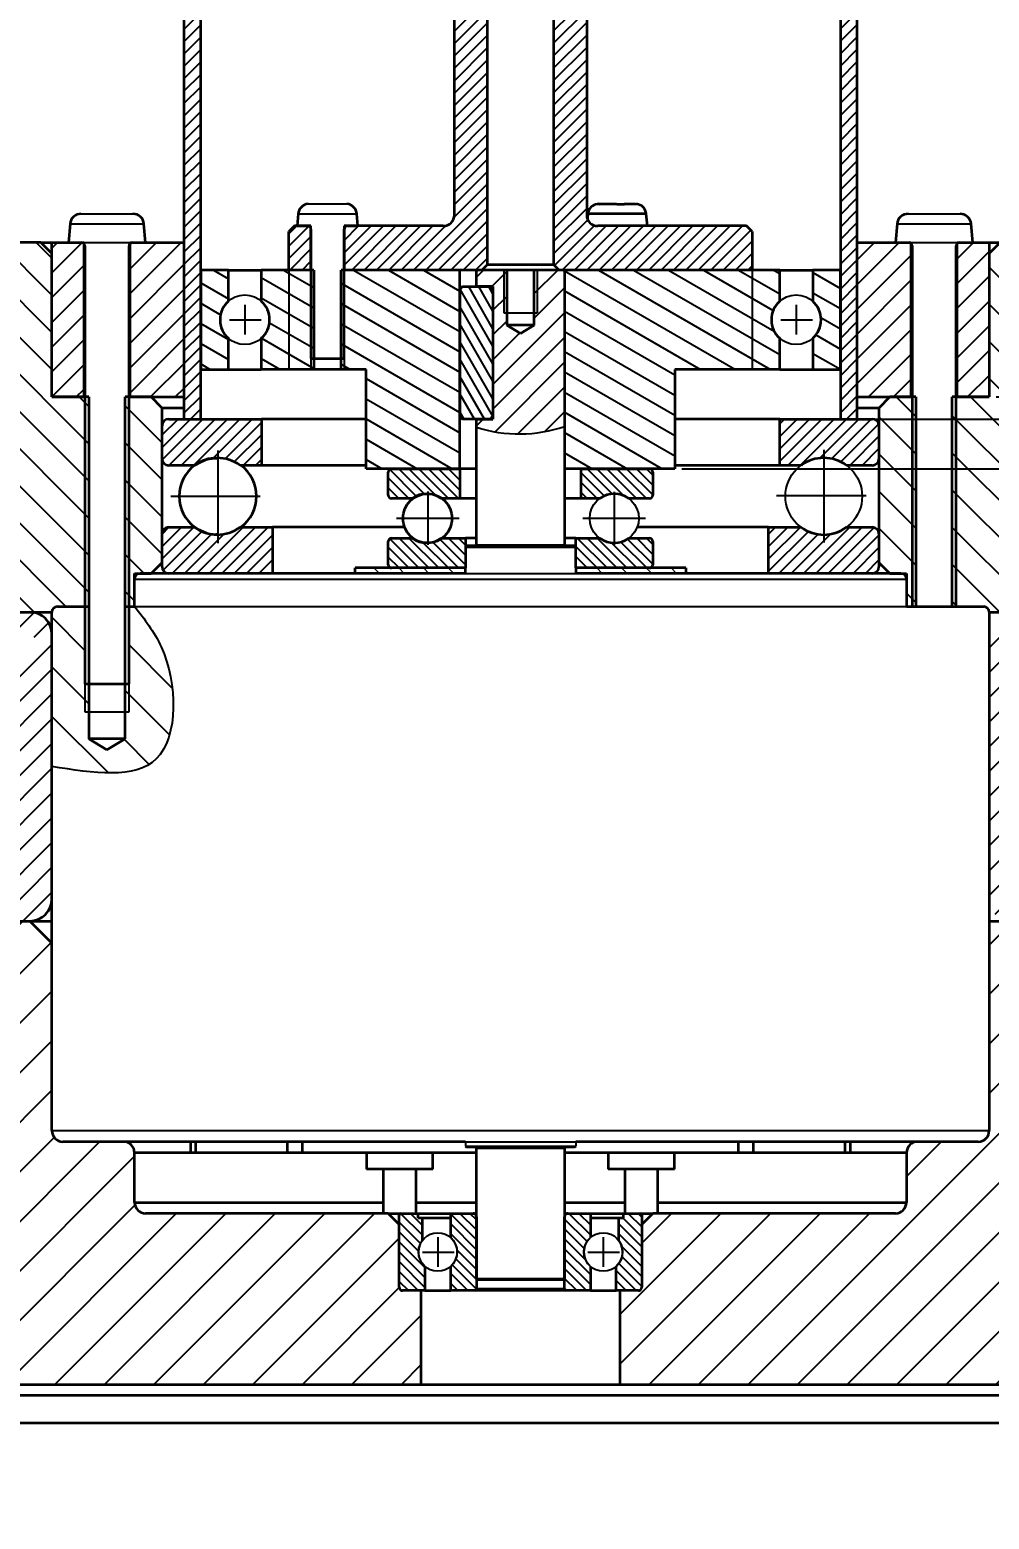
# Model space of a CAD drawing. Header units: millimetres. Extents: x 2848 to 3442, y 1297 to 1717.
# Drawn here: x 3082.6 to 3169.6, y 1441.8 to 1576.8 of the extents above; entities that cross this region are included whole.
import ezdxf

# ---------------------------------------------------------------- set-up
doc = ezdxf.new("R2010")
doc.units = ezdxf.units.MM
doc.styles.get("Standard").update_dxf_attribs({"font": 'arial.ttf'})
doc.dimstyles.new('ISO-25', dxfattribs={"dimtxt": 2.5, "dimasz": 2.5, "dimexe": 1.25, "dimexo": 0.625, "dimtad": 1, "dimtxsty": 'Standard', "dimcen": 2.5, "dimadec": 0, "dimazin": 0, "dimtfac": 1, "dimtmove": 0, "dimatfit": 3, "dimfxl": 1, "dimarcsym": 0})
doc.dimstyles.new('引线', dxfattribs={"dimtxt": 3.5, "dimasz": 3.5, "dimexe": 1.5, "dimexo": 0, "dimtad": 1, "dimtxsty": 'Standard', "dimcen": 2.5, "dimadec": 0, "dimazin": 0, "dimtfac": 1, "dimtmove": 0, "dimatfit": 3, "dimldrblk": 'DOTSMALL', "dimfxl": 1, "dimarcsym": 0})
pattern_1 = [(225, (2843.857, 1253.3804), (0.561266, -0.561266), [])]
pattern_2 = [(135, (2859.467, 1299.6973), (-2.80633, -2.80633), [])]
pattern_3 = [(45, (2843.857, 1253.3804), (-1.122532, 1.122532), [])]
pattern_4 = [(135, (2859.4669, 1299.6973), (-1.122532, -1.122532), [])]

# ---------------------------------------------------------------- blocks, each defined once
blk = doc.blocks.new('*D4')
at = {"color": 0, "lineweight": -2, "transparency": 16777216}
for p, q in [((3007.13, 1457.52), (3007.13, 1423.79)), ((3247.13, 1457.52), (3247.13, 1423.79)), ((3010.63, 1425.29), (3243.63, 1425.29))]:
    blk.add_line(p, q, dxfattribs=at)
at = {"color": 0, "transparency": 16777216}
for points in [[(3010.63, 1425.88), (3010.63, 1424.71), (3007.13, 1425.29)], [(3243.63, 1425.88), (3243.63, 1424.71), (3247.13, 1425.29)]]:
    blk.add_solid(points, dxfattribs=at)
at = {"layer": 'Defpoints', "color": 0, "transparency": 16777216}
for p in [(3007.13, 1457.52), (3247.13, 1457.52), (3247.13, 1425.29)]:
    blk.add_point(p, dxfattribs=at)
at = {"color": 0, "transparency": 16777216, "insert": (3127.13, 1427.8), "char_height": 3.5, "attachment_point": 5}
blk.add_mtext('%%c240', dxfattribs=at)
blk = doc.blocks.new('_DotSmall')
at = {"color": 0, "linetype": 'ByBlock', "const_width": 0.5}
blk.add_lwpolyline([(-0.0625, 0, 1), (0.0625, 0, 1)], format="xyb", close=True, dxfattribs=at)
blk = doc.blocks.new('*D6')
at = {"color": 0, "lineweight": -2, "transparency": 16777216}
for p, q in [((3170.25, 1543.52), (3241.63, 1543.52)), ((3240.38, 1539.52), (3240.38, 1541.02)), ((3141.75, 1537.02), (3241.63, 1537.02))]:
    blk.add_line(p, q, dxfattribs=at)
at = {"color": 0, "transparency": 16777216}
for points in [[(3239.96, 1541.02), (3240.79, 1541.02), (3240.38, 1543.52)], [(3239.96, 1539.52), (3240.79, 1539.52), (3240.38, 1537.02)]]:
    blk.add_solid(points, dxfattribs=at)
at = {"layer": 'Defpoints', "color": 0, "transparency": 16777216}
for p in [(3169.63, 1543.52), (3240.38, 1543.52), (3141.13, 1537.02)]:
    blk.add_point(p, dxfattribs=at)
at = {"color": 0, "transparency": 16777216, "insert": (3238.25, 1540.27), "char_height": 2.5, "attachment_point": 5, "rotation": 90}
blk.add_mtext('6,5', dxfattribs=at)
blk = doc.blocks.new('*D7')
at = {"color": 0, "lineweight": -2, "transparency": 16777216}
for p, q in [((3232.99, 1546.02), (3232.99, 1551.42)), ((3170.25, 1543.52), (3234.24, 1543.52)), ((3232.99, 1541.52), (3232.99, 1543.52)), ((3158.25, 1541.52), (3234.24, 1541.52)), ((3232.99, 1539.02), (3232.99, 1536.52))]:
    blk.add_line(p, q, dxfattribs=at)
at = {"color": 0, "transparency": 16777216}
for points in [[(3232.58, 1546.02), (3233.41, 1546.02), (3232.99, 1543.52)], [(3232.58, 1539.02), (3233.41, 1539.02), (3232.99, 1541.52)]]:
    blk.add_solid(points, dxfattribs=at)
at = {"layer": 'Defpoints', "color": 0, "transparency": 16777216}
for p in [(3169.63, 1543.52), (3232.99, 1543.52), (3157.63, 1541.52)]:
    blk.add_point(p, dxfattribs=at)
at = {"color": 0, "transparency": 16777216, "insert": (3231.11, 1549.97), "char_height": 2.5, "attachment_point": 5, "rotation": 90}
blk.add_mtext('2', dxfattribs=at)
blk = doc.blocks.new('*D13')
at = {"color": 0, "lineweight": -2, "transparency": 16777216}
for p, q in [((3027.13, 1446.83), (3027.13, 1433.98)), ((3227.13, 1446), (3227.13, 1433.98)), ((3030.63, 1435.48), (3223.63, 1435.48))]:
    blk.add_line(p, q, dxfattribs=at)
at = {"color": 0, "transparency": 16777216}
for points in [[(3030.63, 1436.06), (3030.63, 1434.89), (3027.13, 1435.48)], [(3223.63, 1436.06), (3223.63, 1434.89), (3227.13, 1435.48)]]:
    blk.add_solid(points, dxfattribs=at)
at = {"layer": 'Defpoints', "color": 0, "transparency": 16777216}
for p in [(3027.13, 1446.83), (3227.13, 1446), (3227.13, 1435.48)]:
    blk.add_point(p, dxfattribs=at)
at = {"color": 0, "transparency": 16777216, "insert": (3127.13, 1437.99), "char_height": 3.5, "attachment_point": 5}
blk.add_mtext('%%c200', dxfattribs=at)

msp = doc.modelspace()

# ---------------------------------------------------------------- hatches: boundary and pattern name
h = msp.add_hatch()
h.set_pattern_fill('ANSI31', color=256, scale=1.25, angle=90, style=2)
h.set_pattern_definition(pattern_2)
edge = h.paths.add_edge_path()
edge.add_line((3088.73, 1614.518), (3088.73, 1628.518))
edge.add_line((3088.73, 1628.518), (3058.38, 1628.518))
edge.add_line((3058.38, 1628.518), (3057.38, 1627.518))
edge.add_line((3057.38, 1627.518), (3057.38, 1624.018))
edge.add_arc((3055.38, 1624.018), 2, 270, 360, ccw=False)
edge.add_line((3055.38, 1622.018), (3045.13, 1622.018))
edge.add_arc((3045.13, 1617.018), 5, 90, 180)
edge.add_line((3040.13, 1617.018), (3040.13, 1475.518))
edge.add_arc((3042.13, 1475.518), 2, 180, 270)
edge.add_line((3042.13, 1473.518), (3050.13, 1473.518))
edge.add_line((3050.13, 1473.518), (3052.13, 1475.518))
edge.add_line((3052.13, 1475.518), (3052.13, 1524.018))
edge.add_arc((3054.63, 1524.018), 2.5, 90, 180, ccw=False)
edge.add_line((3054.63, 1526.518), (3061.13, 1526.518))
edge.add_line((3061.13, 1526.518), (3062.13, 1527.518))
edge.add_line((3062.13, 1527.518), (3062.13, 1533.518))
edge.add_line((3062.13, 1533.518), (3061.13, 1534.518))
edge.add_line((3061.13, 1534.518), (3052.13, 1534.518))
edge.add_line((3052.13, 1534.518), (3052.13, 1611.518))
edge.add_arc((3057.13, 1611.518), 5, 90, 180, ccw=False)
edge.add_line((3057.13, 1616.518), (3083.13, 1616.518))
edge.add_line((3083.13, 1616.518), (3083.13, 1614.518))
edge.add_line((3083.13, 1614.518), (3088.73, 1614.518))
h = msp.add_hatch()
h.set_pattern_fill('ANSI31', color=256, scale=1.25, angle=90, style=0)
h.set_pattern_definition(pattern_2)
h.paths.add_polyline_path([(3166.13, 1628.518), (3165.53, 1628.518), (3165.53, 1614.518), (3166.13, 1614.518)])
h.paths.add_polyline_path([(3196.88, 1627.518), (3195.88, 1628.518), (3166.13, 1628.518), (3166.13, 1614.518), (3171.13, 1614.518), (3171.13, 1616.518), (3197.13, 1616.518, -0.4142136), (3202.13, 1611.518), (3202.13, 1534.518), (3193.13, 1534.518), (3192.13, 1533.518), (3192.13, 1527.518), (3193.13, 1526.518), (3199.63, 1526.518, -0.4142136), (3202.13, 1524.018), (3202.13, 1505.018), (3202.13, 1475.518), (3204.13, 1473.518), (3212.13, 1473.518, 0.4142136), (3214.13, 1475.518), (3214.13, 1617.018, 0.4142136), (3209.13, 1622.018), (3198.88, 1622.018, -0.4142136), (3196.88, 1624.018)])
h = msp.add_hatch()
h.set_pattern_fill('ANSI31', color=256, scale=0.25, angle=180, style=0)
h.set_pattern_definition(pattern_1)
h.paths.add_polyline_path([(3100.13, 1590.018), (3107.13, 1590.018), (3107.13, 1588.518), (3108.13, 1588.518), (3108.13, 1596.518), (3107.13, 1596.518), (3107.13, 1593.518, -0.4142136), (3105.13, 1591.518), (3100.13, 1591.518, 0.4142136), (3096.63, 1588.018), (3096.63, 1541.518), (3098.13, 1541.518), (3098.13, 1588.018, -0.4142136)])
h.paths.add_polyline_path([(3114.63, 1596.218, 0.4142136), (3114.33, 1596.518), (3113.63, 1596.518), (3113.63, 1588.518), (3114.63, 1588.518)])
h.paths.add_polyline_path([(3140.63, 1596.518), (3139.93, 1596.518, 0.4142136), (3139.63, 1596.218), (3139.63, 1588.518), (3140.63, 1588.518)])
h.paths.add_polyline_path([(3154.13, 1591.518), (3149.13, 1591.518, -0.4142136), (3147.13, 1593.518), (3147.13, 1596.518), (3146.13, 1596.518), (3146.13, 1588.518), (3147.13, 1588.518), (3147.13, 1590.018), (3154.13, 1590.018, -0.4142136), (3156.13, 1588.018), (3156.13, 1541.518), (3157.63, 1541.518), (3157.63, 1588.018, 0.4142136)])
h = msp.add_hatch()
h.set_pattern_fill('ANSI31', color=256, scale=0.25, angle=180, style=0)
h.set_pattern_definition(pattern_1)
h.paths.add_polyline_path([(3108.13, 1558.718, 0.4095725), (3107.835, 1559.018, 0.0039679), (3107.83, 1559.018), (3106.63, 1559.018), (3106.13, 1558.518), (3106.13, 1555.018), (3108.13, 1555.018)])
h.paths.add_polyline_path([(3133.13, 1588.218, -0.4142136), (3133.43, 1588.518), (3134.13, 1588.518), (3134.13, 1591.518), (3133.43, 1591.518, -0.4142136), (3133.13, 1591.818), (3133.13, 1596.018), (3132.63, 1596.518), (3130.63, 1596.518), (3130.13, 1596.018), (3130.13, 1555.518), (3130.63, 1555.018), (3131.03, 1555.018), (3148.13, 1555.018), (3148.13, 1558.518), (3147.63, 1559.018), (3134.13, 1559.018, -0.4142136), (3133.13, 1560.018)])
h.paths.add_polyline_path([(3124.13, 1596.018), (3123.63, 1596.518), (3121.63, 1596.518), (3121.13, 1596.018), (3121.13, 1591.818, -0.4142136), (3120.83, 1591.518), (3120.13, 1591.518), (3120.13, 1588.518), (3120.83, 1588.518, -0.4142136), (3121.13, 1588.218), (3121.13, 1560.018, -0.4142136), (3120.13, 1559.018), (3111.43, 1559.018, 0.4142136), (3111.13, 1558.718), (3111.13, 1555.018), (3121.63, 1555.018), (3123.63, 1555.018), (3124.13, 1555.518)])
h = msp.add_hatch()
h.set_pattern_fill('ANSI31', color=256, scale=0.75, angle=270, style=0)
h.set_pattern_definition([(315, (2859.467, 1299.6973), (1.683798, 1.683798), [])])
h.paths.add_polyline_path([(3087.63, 1543.518), (3084.63, 1543.518), (3084.63, 1556.518), (3083.63, 1557.518), (3079.63, 1557.518, 0.4142136), (3078.63, 1556.518), (3078.63, 1525.018, 0.4142136), (3079.63, 1524.018), (3082.63, 1524.018), (3084.63, 1524.018), (3084.63, 1524.518), (3087.63, 1524.518)])
h.paths.add_polyline_path([(3087.98, 1543.518), (3087.63, 1543.518), (3087.63, 1524.518), (3087.98, 1524.518)])
h.paths.add_polyline_path([(3094.63, 1542.518), (3093.63, 1543.518), (3091.73, 1543.518), (3091.63, 1543.518), (3091.63, 1524.518), (3092.13, 1524.518), (3092.13, 1527.518), (3093.63, 1527.518), (3094.63, 1528.518), (3094.63, 1531.118)])
h.paths.add_polyline_path([(3091.63, 1543.518), (3091.28, 1543.518), (3091.28, 1524.518), (3091.63, 1524.518)])
h.paths.add_polyline_path([(3162.63, 1543.518), (3160.63, 1543.518), (3159.63, 1542.518), (3159.63, 1528.518), (3160.63, 1527.518), (3162.13, 1527.518), (3162.13, 1524.518), (3162.63, 1524.518)])
h.paths.add_polyline_path([(3162.98, 1543.518), (3162.63, 1543.518), (3162.63, 1524.518), (3162.98, 1524.518)])
h.paths.add_polyline_path([(3175.63, 1556.518, 0.4142136), (3174.63, 1557.518), (3170.63, 1557.518), (3169.63, 1556.518), (3169.63, 1543.518), (3166.73, 1543.518), (3166.63, 1543.518), (3166.63, 1524.518), (3169.63, 1524.518), (3169.63, 1524.018), (3174.63, 1524.018, 0.4142136), (3175.63, 1525.018)])
h.paths.add_polyline_path([(3166.63, 1543.518), (3166.28, 1543.518), (3166.28, 1524.518), (3166.63, 1524.518)])
h = msp.add_hatch()
h.set_pattern_fill('ANSI31', color=256, scale=0.5, style=0)
h.set_pattern_definition(pattern_3)
h.paths.add_polyline_path([(3096.63, 1557.518), (3091.93, 1557.518, 0.1844831), (3091.73, 1557.442), (3091.73, 1543.518), (3096.63, 1543.518)])
h.paths.add_polyline_path([(3091.93, 1557.518), (3091.73, 1557.518), (3091.73, 1557.442, -0.1844831)], flags=17)
h.paths.add_polyline_path([(3087.53, 1557.442, 0.1844831), (3087.33, 1557.518), (3084.63, 1557.518), (3084.63, 1543.518), (3087.53, 1543.518)])
h.paths.add_polyline_path([(3087.53, 1557.518), (3087.33, 1557.518, -0.1844831), (3087.53, 1557.442)], flags=17)
h.paths.add_polyline_path([(3162.53, 1557.442, 0.1844831), (3162.33, 1557.518), (3157.63, 1557.518), (3157.63, 1543.518), (3162.53, 1543.518)])
h.paths.add_polyline_path([(3162.53, 1557.518), (3162.33, 1557.518, -0.1844831), (3162.53, 1557.442)])
h.paths.add_polyline_path([(3166.93, 1557.518), (3166.73, 1557.518), (3166.73, 1557.442, -0.1844831)], flags=17)
h.paths.add_polyline_path([(3169.63, 1557.518), (3166.93, 1557.518, 0.1844831), (3166.73, 1557.442), (3166.73, 1543.518), (3169.63, 1543.518)])
h = msp.add_hatch()
h.set_pattern_fill('ANSI31', color=256, scale=0.5, angle=105, style=0)
h.set_pattern_definition([(150, (2843.857, 1253.3804), (-0.79375, -1.3748153), [])])
h.paths.add_polyline_path([(3100.635, 1555.018), (3098.13, 1555.018), (3098.13, 1546.018), (3100.635, 1546.018), (3100.635, 1548.836, -0.2142284), (3099.88, 1550.518, -0.2142284), (3100.635, 1552.2)])
h.paths.add_polyline_path([(3106.125, 1555.018), (3103.625, 1555.018), (3103.625, 1552.2, -0.4490661), (3103.625, 1548.836), (3103.625, 1546.018), (3106.125, 1546.018)])
h.paths.add_polyline_path([(3108.13, 1555.018), (3106.125, 1555.018), (3106.125, 1546.018), (3108.38, 1546.018), (3108.38, 1547.018), (3108.13, 1547.018)])
h.paths.add_polyline_path([(3108.38, 1555.018), (3108.13, 1555.018), (3108.13, 1547.018), (3108.38, 1547.018)])
h.paths.add_polyline_path([(3111.13, 1555.018), (3110.88, 1555.018), (3110.88, 1547.018), (3111.13, 1547.018)], flags=17)
h.paths.add_polyline_path([(3121.63, 1555.018), (3111.13, 1555.018), (3111.13, 1547.018), (3110.88, 1547.018), (3110.88, 1546.018), (3113.13, 1546.018), (3113.13, 1537.018), (3121.63, 1537.018)])
h.paths.add_polyline_path([(3148.135, 1555.018), (3131.13, 1555.018), (3131.13, 1537.018), (3141.13, 1537.018), (3141.13, 1546.018), (3148.135, 1546.018)])
h.paths.add_polyline_path([(3150.635, 1548.836, -0.4490661), (3150.635, 1552.2), (3150.635, 1555.018), (3148.135, 1555.018), (3148.135, 1546.018), (3150.635, 1546.018)])
h.paths.add_polyline_path([(3156.13, 1555.018), (3153.625, 1555.018), (3153.625, 1552.2, -0.4490661), (3153.625, 1548.836), (3153.625, 1546.018), (3156.13, 1546.018)])
h = msp.add_hatch()
h.set_pattern_fill('ANSI31', color=256, scale=0.5, style=0)
h.set_pattern_definition([(45, (2859.4669, 1299.6973), (-1.122532, 1.122532), [])])
h.paths.add_polyline_path([(3131.13, 1554.918), (3131.03, 1555.018), (3128.63, 1555.018), (3128.63, 1551.155), (3128.38, 1551.155), (3128.38, 1550.018), (3127.13, 1549.267), (3125.88, 1550.018), (3125.88, 1551.155), (3125.63, 1551.155), (3125.63, 1555.018), (3123.23, 1555.018), (3123.13, 1554.918), (3123.13, 1553.518), (3124.63, 1553.518), (3124.63, 1541.518), (3123.13, 1541.518), (3123.13, 1540.768, 0.1584586), (3131.13, 1540.845)])
h.paths.add_polyline_path([(3125.88, 1555.018), (3125.63, 1555.018), (3125.63, 1551.155), (3125.88, 1551.155)], flags=17)
h.paths.add_polyline_path([(3128.63, 1555.018), (3128.38, 1555.018), (3128.38, 1551.155), (3128.63, 1551.155)], flags=17)
h = msp.add_hatch()
h.set_pattern_fill('ANSI31', color=256, scale=0.25, angle=255, style=0)
h.set_pattern_definition([(300, (2843.857, 1253.3804), (0.6874077, 0.396875), [])])
h.paths.add_polyline_path([(3121.63, 1541.768), (3121.88, 1541.518), (3124.38, 1541.518), (3124.63, 1541.768), (3124.63, 1553.268), (3124.38, 1553.518), (3123.13, 1553.518), (3121.88, 1553.518), (3121.63, 1553.268)])
h = msp.add_hatch()
h.set_pattern_fill('ANSI31', color=256, scale=0.25, style=0)
h.set_pattern_definition([(45, (2843.857, 1253.3804), (-0.561266, 0.561266), [])])
h.paths.add_polyline_path([(3101.696, 1537.318), (3103.63, 1537.318), (3103.63, 1541.518), (3095.23, 1541.518, 0.4142136), (3094.63, 1540.918), (3094.63, 1537.918, 0.4142136), (3095.23, 1537.318), (3097.563, 1537.318, -0.3290597)])
edge = h.paths.add_edge_path()
edge.add_line((3104.63, 1527.518), (3104.63, 1531.718))
edge.add_line((3104.63, 1531.718), (3101.696, 1531.718))
edge.add_arc((3099.63, 1534.518), 3.48, 268.12316, 306.42858, ccw=False)
edge.add_spline(control_points=[(3099.516, 1531.04), (3099.2, 1531.016), (3098.877, 1531.086), (3098.574, 1531.202)], knot_values=[0.1051145, 0.1051145, 0.1051145, 0.1051145, 0.5202581, 0.5202581, 0.5202581, 0.5202581], degree=3, periodic=0)
edge.add_arc((3099.63, 1534.518), 3.48, 233.57142, 252.34315, ccw=False)
edge.add_line((3097.563, 1531.718), (3095.23, 1531.718))
edge.add_arc((3095.23, 1531.118), 0.6, 90, 180)
edge.add_line((3094.63, 1531.118), (3094.63, 1528.118))
edge.add_arc((3095.23, 1528.118), 0.6, 180, 270)
edge.add_line((3095.23, 1527.518), (3104.63, 1527.518))
h.paths.add_polyline_path([(3156.696, 1537.318), (3159.03, 1537.318, 0.4142136), (3159.63, 1537.918), (3159.63, 1540.918, 0.4142136), (3159.03, 1541.518), (3150.63, 1541.518), (3150.63, 1537.318), (3152.563, 1537.318, -0.3290597)])
h.paths.add_polyline_path([(3152.563, 1531.718), (3149.63, 1531.718), (3149.63, 1527.518), (3159.03, 1527.518, 0.4142136), (3159.63, 1528.118), (3159.63, 1531.118, 0.4142136), (3159.03, 1531.718), (3156.696, 1531.718, -0.3290597)])
h = msp.add_hatch()
h.set_pattern_fill('ANSI31', color=256, scale=0.2, angle=90, style=0)
h.set_pattern_definition([(135, (2843.857, 1253.3804), (-0.4490128, -0.4490128), [])])
h.paths.add_polyline_path([(3119.946, 1534.318), (3121.63, 1534.318), (3121.63, 1537.018), (3115.43, 1537.018, 0.4142136), (3115.13, 1536.718), (3115.13, 1534.618, 0.4142136), (3115.43, 1534.318), (3117.314, 1534.318, -0.3266493)])
h.paths.add_polyline_path([(3122.13, 1528.018), (3122.13, 1530.718), (3119.946, 1530.718, -0.3266493), (3117.314, 1530.718), (3115.43, 1530.718, 0.4142136), (3115.13, 1530.418), (3115.13, 1528.318, 0.4142136), (3115.43, 1528.018)])
h.paths.add_polyline_path([(3138.83, 1528.018, 0.4142136), (3139.13, 1528.318), (3139.13, 1530.418, 0.4142136), (3138.83, 1530.718), (3136.946, 1530.718, -0.3277313), (3134.314, 1530.718), (3132.13, 1530.718), (3132.13, 1528.018)])
h.paths.add_polyline_path([(3132.63, 1537.018), (3132.63, 1534.318), (3134.314, 1534.318, -0.3266493), (3136.946, 1534.318), (3138.83, 1534.318, 0.4142136), (3139.13, 1534.618), (3139.13, 1536.718, 0.4142136), (3138.83, 1537.018)])
at = {"linetype": 'Continuous', "lineweight": 13, "ltscale": 0.5}
h = msp.add_hatch(dxfattribs=at)
h.set_pattern_fill('ANSI31', color=256, scale=0.5, angle=90, style=0)
h.set_pattern_definition(pattern_4)
h.paths.add_polyline_path([(3112.13, 1528.018), (3112.13, 1527.518), (3122.13, 1527.518), (3122.13, 1528.018)], flags=0)
h = msp.add_hatch(dxfattribs=at)
h.set_pattern_fill('ANSI31', color=256, scale=0.5, angle=90, style=0)
h.set_pattern_definition(pattern_4)
h.paths.add_polyline_path([(3142.13, 1527.518), (3142.13, 1528.018), (3132.13, 1528.018), (3132.13, 1527.518)], flags=0)
h = msp.add_hatch()
h.set_pattern_fill('ANSI31', color=256, scale=0.5, style=0)
h.set_pattern_definition(pattern_3)
edge = h.paths.add_edge_path()
edge.add_arc((3054.63, 1524.018), 2.5, 90, 180)
edge.add_line((3052.13, 1524.018), (3052.13, 1505.018))
edge.add_arc((3054.63, 1505.018), 2.5, 180, 270)
edge.add_line((3054.63, 1502.518), (3057.068, 1502.518))
edge.add_line((3057.068, 1502.518), (3063.787, 1526.518))
edge.add_line((3063.787, 1526.518), (3054.63, 1526.518))
edge = h.paths.add_edge_path()
edge.add_line((3171.63, 1524.018), (3179.704, 1524.018))
edge.add_line((3179.704, 1524.018), (3179.704, 1520.275))
edge.add_line((3179.704, 1520.275), (3178.204, 1519.976))
edge.add_line((3178.204, 1519.976), (3179.682, 1505.018))
edge.add_line((3179.682, 1505.018), (3182.682, 1505.558))
edge.add_line((3182.682, 1505.558), (3182.682, 1496.018))
edge.add_line((3182.682, 1496.018), (3171.63, 1496.018))
edge.add_arc((3171.63, 1498.018), 2, 180, 270, ccw=False)
edge.add_line((3169.63, 1498.018), (3169.63, 1522.018))
edge.add_arc((3171.63, 1522.018), 2, 90, 180, ccw=False)
edge = h.paths.add_edge_path(flags=17)
edge.add_line((3190.472, 1526.518), (3197.192, 1502.518))
edge.add_line((3197.192, 1502.518), (3199.63, 1502.518))
edge.add_arc((3199.63, 1505.018), 2.5, 270, 360)
edge.add_line((3202.13, 1505.018), (3202.13, 1524.018))
edge.add_arc((3199.63, 1524.018), 2.5, 0, 90)
edge.add_line((3199.63, 1526.518), (3190.472, 1526.518))
edge = h.paths.add_edge_path(flags=16)
edge.add_arc((3199.63, 1505.018), 2.5, 270, 360)
edge.add_arc((3199.63, 1505.018), 2.5, 270, 360, ccw=False)
edge = h.paths.add_edge_path(flags=16)
edge.add_arc((3199.63, 1524.018), 2.5, 0, 90)
edge.add_arc((3199.63, 1524.018), 2.5, 0, 90, ccw=False)
edge = h.paths.add_edge_path(flags=16)
edge.add_line((3197.192, 1502.518), (3199.63, 1502.518))
edge.add_line((3197.192, 1502.518), (3199.63, 1502.518))
edge = h.paths.add_edge_path(flags=16)
edge.add_line((3190.472, 1526.518), (3197.192, 1502.518))
edge.add_line((3190.472, 1526.518), (3197.192, 1502.518))
edge = h.paths.add_edge_path(flags=16)
edge.add_line((3199.63, 1526.518), (3190.472, 1526.518))
edge.add_line((3199.63, 1526.518), (3190.472, 1526.518))
edge = h.paths.add_edge_path(flags=16)
edge.add_line((3202.13, 1505.018), (3202.13, 1524.018))
edge.add_line((3202.13, 1505.018), (3202.13, 1524.018))
edge = h.paths.add_edge_path()
edge.add_line((3190.472, 1526.518), (3197.192, 1502.518))
edge.add_line((3197.192, 1502.518), (3199.63, 1502.518))
edge.add_arc((3199.63, 1505.018), 2.5, 270, 360)
edge.add_line((3202.13, 1505.018), (3202.13, 1524.018))
edge.add_arc((3199.63, 1524.018), 2.5, 0, 90)
edge.add_line((3199.63, 1526.518), (3190.472, 1526.518))
edge.add_line((3071.578, 1505.558), (3071.578, 1496.018))
edge.add_line((3071.578, 1496.018), (3082.63, 1496.018))
edge.add_arc((3082.63, 1498.018), 2, 270, 360)
edge.add_line((3084.63, 1522.018), (3084.63, 1498.018))
edge.add_line((3074.556, 1520.275), (3074.556, 1524.018))
edge.add_line((3074.556, 1520.275), (3076.056, 1519.976))
edge.add_line((3074.578, 1505.018), (3076.056, 1519.976))
edge.add_line((3074.556, 1524.018), (3082.63, 1524.018))
edge.add_arc((3082.63, 1522.018), 2, 360, 450)
h = msp.add_hatch()
h.set_pattern_fill('ANSI31', color=256, angle=90, style=0)
h.set_pattern_definition([(135, (2859.467, 1299.6973), (-2.245064, -2.245064), [])])
edge = h.paths.add_edge_path()
edge.add_spline(control_points=[(3084.63, 1510.018), (3088.413, 1509.424), (3096.24, 1508.196), (3095.978, 1519.679), (3093.022, 1523.396), (3092.13, 1524.518)], knot_values=[0, 0, 0, 0, 9.4964194, 19.6474279, 24.0362136, 24.0362136, 24.0362136, 24.0362136], degree=3, periodic=0)
edge.add_line((3092.13, 1524.518), (3091.63, 1524.518))
edge.add_line((3091.63, 1524.518), (3091.63, 1517.518))
edge.add_line((3091.63, 1517.518), (3091.63, 1514.969))
edge.add_line((3091.63, 1514.969), (3091.28, 1514.969))
edge.add_line((3091.28, 1514.969), (3091.28, 1512.518))
edge.add_line((3091.28, 1512.518), (3089.63, 1511.527))
edge.add_line((3089.63, 1511.527), (3087.98, 1512.518))
edge.add_line((3087.98, 1512.518), (3087.98, 1514.969))
edge.add_line((3087.98, 1514.969), (3087.63, 1514.969))
edge.add_line((3087.63, 1514.969), (3087.63, 1517.518))
edge.add_line((3087.63, 1517.518), (3087.63, 1524.518))
edge.add_line((3087.63, 1524.518), (3085.13, 1524.518))
edge.add_arc((3085.13, 1524.018), 0.5, 90, 180)
edge.add_line((3084.63, 1524.018), (3084.63, 1510.018))
h.paths.add_polyline_path([(3091.63, 1517.518), (3091.28, 1517.518), (3091.28, 1514.969), (3091.63, 1514.969)], flags=17)
h.paths.add_polyline_path([(3087.98, 1517.518), (3087.63, 1517.518), (3087.63, 1514.969), (3087.98, 1514.969)], flags=17)
h = msp.add_hatch()
h.set_pattern_fill('ANSI31', color=256, style=0)
h.set_pattern_definition([(45, (2843.857, 1253.3804), (-2.245064, 2.245064), [])])
h.paths.add_polyline_path([(3023.73, 1466.518), (3009.13, 1466.518), (3007.13, 1464.518), (3007.13, 1450.518), (3023.73, 1450.518)])
h.paths.add_polyline_path([(3118.13, 1462.518), (3116.43, 1462.518, -0.4142136), (3116.13, 1462.818), (3116.13, 1468.518), (3115.13, 1469.518), (3093.13, 1469.518, -0.4142136), (3092.13, 1470.518), (3092.13, 1475.018, 0.4142136), (3091.13, 1476.018), (3085.63, 1476.018, -0.4142136), (3084.63, 1477.018), (3084.63, 1494.018), (3082.63, 1496.018), (3075.63, 1496.018, 0.4142136), (3074.63, 1495.018), (3074.63, 1482.018, -0.4142136), (3073.63, 1481.018), (3054.63, 1481.018), (3052.63, 1479.018), (3052.63, 1473.518, -0.4142136), (3051.63, 1472.518), (3042.13, 1472.518), (3040.13, 1470.518), (3040.13, 1467.518, -0.4142136), (3039.13, 1466.518), (3030.53, 1466.518), (3030.53, 1450.518), (3052.13, 1450.518), (3052.13, 1453.018, -0.4142136), (3053.13, 1454.018), (3118.13, 1454.018)])
h.paths.add_polyline_path([(3223.73, 1466.518), (3215.13, 1466.518, -0.4142136), (3214.13, 1467.518), (3214.13, 1470.518), (3212.13, 1472.518), (3202.63, 1472.518, -0.4142136), (3201.63, 1473.518), (3201.63, 1479.018), (3199.63, 1481.018), (3180.63, 1481.018, -0.4142136), (3179.63, 1482.018), (3179.63, 1495.018, 0.4142136), (3178.63, 1496.018), (3171.63, 1496.018), (3169.63, 1494.018), (3169.63, 1477.018, -0.4142136), (3168.63, 1476.018), (3163.13, 1476.018, 0.4142136), (3162.13, 1475.018), (3162.13, 1470.518, -0.4142136), (3161.13, 1469.518), (3139.13, 1469.518), (3138.13, 1468.518), (3138.13, 1462.818, -0.4142136), (3137.83, 1462.518), (3136.13, 1462.518), (3136.13, 1454.018), (3201.13, 1454.018, -0.4142136), (3202.13, 1453.018), (3202.13, 1450.518), (3223.73, 1450.518)])
h.paths.add_polyline_path([(3247.13, 1464.518), (3245.13, 1466.518), (3230.53, 1466.518), (3230.53, 1450.518), (3247.13, 1450.518)])
h = msp.add_hatch()
h.set_pattern_fill('ANSI31', color=256, scale=0.2, angle=270, style=0)
h.set_pattern_definition([(315, (2843.857, 1253.3804), (0.4490128, 0.4490128), [])])
h.paths.add_polyline_path([(3118.203, 1467.031), (3118.203, 1469.118), (3117.803, 1469.118), (3117.803, 1469.518), (3116.28, 1469.518, 0.4142136), (3116.13, 1469.368), (3116.13, 1462.818, 0.4142136), (3116.43, 1462.518), (3118.463, 1462.518), (3118.463, 1464.714, -0.3817568)])
h.paths.add_polyline_path([(3121.38, 1466.018, -0.2134218), (3120.797, 1464.714), (3120.797, 1462.518), (3122.98, 1462.518, 0.4142136), (3123.13, 1462.668), (3123.13, 1469.218, 0.4142136), (3122.83, 1469.518), (3120.797, 1469.518), (3120.797, 1467.322, -0.2134218)])
h.paths.add_polyline_path([(3131.13, 1463.618), (3131.13, 1462.668, 0.4142136), (3131.28, 1462.518), (3133.463, 1462.518), (3133.463, 1464.714, -0.4472136), (3133.463, 1467.322), (3133.463, 1469.518), (3131.43, 1469.518, 0.4142136), (3131.13, 1469.218)])
h.paths.add_polyline_path([(3136.057, 1467.031, -0.1556531), (3136.38, 1466.018, -0.2134218), (3135.797, 1464.714), (3135.797, 1462.518), (3137.83, 1462.518, 0.4142136), (3138.13, 1462.818), (3138.13, 1469.368, 0.4142136), (3137.98, 1469.518), (3136.457, 1469.518), (3136.457, 1469.118), (3136.057, 1469.118)])

# ---------------------------------------------------------------- linework, layer by layer
at = {"linetype": 'Continuous', "lineweight": 35}
for p, q in [((3124.13, 1555.518), (3124.13, 1596.018)), ((3130.13, 1596.018), (3130.13, 1555.518)), ((3096.63, 1541.518), (3096.63, 1588.018)), ((3098.13, 1541.518), (3098.13, 1588.018)), ((3121.13, 1560.018), (3121.13, 1588.218)), ((3133.13, 1588.218), (3133.13, 1560.018)), ((3156.13, 1588.018), (3156.13, 1541.518)), ((3157.63, 1588.018), (3157.63, 1541.518)), ((3134.222, 1561.018), (3134.098, 1561.01)), ((3134.222, 1561.018), (3134.354, 1561.018)), ((3134.23, 1561.01), (3134.354, 1561.018)), ((3134.354, 1561.018), (3135.842, 1561.018)), ((3135.842, 1561.018), (3135.866, 1561.01)), ((3135.866, 1561.01), (3136.553, 1561.01)), ((3136.553, 1561.01), (3136.529, 1561.018)), ((3136.529, 1561.018), (3137.538, 1561.018)), ((3137.538, 1561.018), (3137.662, 1561.01)), ((3106.975, 1560.105), (3106.88, 1559.018)), ((3112.38, 1559.018), (3112.285, 1560.105)), ((3133.225, 1560.105), (3133.188, 1559.682)), ((3138.535, 1560.105), (3133.225, 1560.105)), ((3138.63, 1559.018), (3138.535, 1560.105)), ((3086.278, 1559.205), (3086.13, 1557.518)), ((3093.13, 1557.518), (3092.982, 1559.205)), ((3106.63, 1559.018), (3106.13, 1558.518)), ((3106.13, 1555.018), (3106.13, 1558.518)), ((3108.13, 1559.018), (3106.63, 1559.018)), ((3106.88, 1559.018), (3107.83, 1559.018)), ((3108.13, 1555.018), (3108.13, 1559.018)), ((3108.13, 1558.718), (3108.13, 1547.018)), ((3111.13, 1559.018), (3111.13, 1555.018)), ((3120.13, 1559.018), (3111.13, 1559.018)), ((3111.13, 1547.018), (3111.13, 1558.718)), ((3111.43, 1559.018), (3112.38, 1559.018)), ((3147.63, 1559.018), (3134.13, 1559.018)), ((3148.13, 1558.518), (3147.63, 1559.018)), ((3148.13, 1558.518), (3148.13, 1555.018)), ((3161.278, 1559.205), (3161.13, 1557.518)), ((3168.13, 1557.518), (3167.982, 1559.205)), ((3083.63, 1557.518), (3079.63, 1557.518)), ((3084.63, 1556.518), (3083.63, 1557.518)), ((3083.63, 1557.518), (3084.63, 1557.518)), ((3084.63, 1543.518), (3084.63, 1557.518)), ((3084.63, 1557.518), (3087.53, 1557.518)), ((3086.13, 1557.518), (3087.33, 1557.518)), ((3087.53, 1557.518), (3087.53, 1543.518)), ((3087.63, 1557.218), (3087.63, 1517.518)), ((3091.63, 1517.518), (3091.63, 1557.218)), ((3091.73, 1543.518), (3091.73, 1557.518)), ((3091.73, 1557.518), (3096.63, 1557.518)), ((3091.93, 1557.518), (3093.13, 1557.518)), ((3096.63, 1543.518), (3096.63, 1557.518)), ((3157.63, 1557.518), (3157.63, 1543.518)), ((3157.63, 1557.518), (3162.53, 1557.518)), ((3161.13, 1557.518), (3162.33, 1557.518)), ((3162.53, 1557.518), (3162.53, 1543.518)), ((3162.63, 1557.218), (3162.63, 1524.518)), ((3166.63, 1524.518), (3166.63, 1557.218)), ((3166.73, 1543.518), (3166.73, 1557.518)), ((3166.73, 1557.518), (3169.63, 1557.518)), ((3166.93, 1557.518), (3168.13, 1557.518)), ((3170.63, 1557.518), (3169.63, 1556.518)), ((3169.63, 1557.518), (3170.63, 1557.518)), ((3169.63, 1557.518), (3169.63, 1543.518)), ((3084.63, 1543.518), (3084.63, 1556.518)), ((3123.63, 1555.018), (3124.13, 1555.518)), ((3124.13, 1555.518), (3130.13, 1555.518)), ((3130.13, 1555.518), (3130.63, 1555.018)), ((3169.63, 1556.518), (3169.63, 1543.518)), ((3098.13, 1555.018), (3098.13, 1546.018)), ((3100.635, 1555.018), (3098.13, 1555.018)), ((3100.635, 1552.2), (3100.635, 1555.018)), ((3100.635, 1555.018), (3103.625, 1555.018)), ((3103.625, 1555.018), (3103.625, 1552.2)), ((3108.38, 1555.018), (3103.625, 1555.018)), ((3108.13, 1555.018), (3106.13, 1555.018)), ((3108.38, 1555.018), (3108.38, 1546.018)), ((3110.88, 1546.018), (3110.88, 1555.018)), ((3121.63, 1555.018), (3110.88, 1555.018)), ((3123.63, 1555.018), (3111.13, 1555.018)), ((3121.63, 1537.018), (3121.63, 1555.018)), ((3123.23, 1555.018), (3123.13, 1554.918)), ((3123.13, 1553.518), (3123.13, 1554.918)), ((3125.88, 1555.018), (3123.23, 1555.018)), ((3125.88, 1555.018), (3125.88, 1550.018)), ((3128.38, 1555.018), (3125.88, 1555.018)), ((3128.38, 1550.018), (3128.38, 1555.018)), ((3131.03, 1555.018), (3128.38, 1555.018)), ((3148.13, 1555.018), (3130.63, 1555.018)), ((3131.13, 1554.918), (3131.03, 1555.018)), ((3131.13, 1555.018), (3131.13, 1537.018)), ((3150.635, 1555.018), (3131.13, 1555.018)), ((3131.13, 1554.918), (3131.13, 1530.118)), ((3150.635, 1552.2), (3150.635, 1555.018)), ((3150.635, 1555.018), (3153.625, 1555.018)), ((3153.625, 1555.018), (3153.625, 1552.2)), ((3156.13, 1555.018), (3153.625, 1555.018)), ((3156.13, 1546.018), (3156.13, 1555.018)), ((3121.88, 1553.518), (3121.63, 1553.268)), ((3121.63, 1553.268), (3121.63, 1541.768)), ((3121.88, 1553.518), (3124.38, 1553.518)), ((3124.63, 1553.518), (3123.13, 1553.518)), ((3124.63, 1553.268), (3124.38, 1553.518)), ((3124.63, 1553.518), (3124.63, 1541.518)), ((3124.63, 1553.268), (3124.63, 1541.768)), ((3125.88, 1550.018), (3127.13, 1549.267)), ((3128.38, 1550.018), (3125.88, 1550.018)), ((3127.13, 1549.267), (3128.38, 1550.018)), ((3100.635, 1546.018), (3100.635, 1548.836)), ((3103.625, 1548.836), (3103.625, 1546.018)), ((3150.635, 1546.018), (3150.635, 1548.836)), ((3153.625, 1548.836), (3153.625, 1546.018)), ((3098.13, 1546.018), (3100.635, 1546.018)), ((3100.635, 1546.018), (3103.625, 1546.018)), ((3108.38, 1546.018), (3103.625, 1546.018)), ((3108.13, 1547.018), (3111.13, 1547.018)), ((3110.88, 1546.018), (3108.38, 1546.018)), ((3113.13, 1546.018), (3110.88, 1546.018)), ((3113.13, 1537.018), (3113.13, 1546.018)), ((3141.13, 1546.018), (3141.13, 1537.018)), ((3150.635, 1546.018), (3141.13, 1546.018)), ((3150.635, 1546.018), (3153.625, 1546.018)), ((3153.625, 1546.018), (3156.13, 1546.018)), ((3087.98, 1543.518), (3084.63, 1543.518)), ((3084.63, 1543.518), (3087.53, 1543.518)), ((3087.98, 1543.518), (3087.98, 1524.518)), ((3091.28, 1524.518), (3091.28, 1543.518)), ((3093.63, 1543.518), (3091.28, 1543.518)), ((3091.73, 1543.518), (3096.63, 1543.518)), ((3094.63, 1542.518), (3093.63, 1543.518)), ((3157.63, 1543.518), (3162.53, 1543.518)), ((3160.63, 1543.518), (3159.63, 1542.518)), ((3162.98, 1543.518), (3160.63, 1543.518)), ((3162.98, 1543.518), (3162.98, 1524.518)), ((3166.28, 1524.518), (3166.28, 1543.518)), ((3169.63, 1543.518), (3166.28, 1543.518)), ((3166.73, 1543.518), (3169.63, 1543.518)), ((3096.63, 1542.518), (3094.63, 1542.518)), ((3094.63, 1528.518), (3094.63, 1542.518)), ((3121.63, 1541.768), (3121.88, 1541.518)), ((3124.38, 1541.518), (3124.63, 1541.768)), ((3159.63, 1542.518), (3157.63, 1542.518)), ((3159.63, 1542.518), (3159.63, 1528.518)), ((3094.63, 1537.918), (3094.63, 1540.918)), ((3095.23, 1541.518), (3103.63, 1541.518)), ((3096.63, 1541.518), (3098.13, 1541.518)), ((3103.63, 1541.518), (3103.63, 1537.318)), ((3113.13, 1541.518), (3103.63, 1541.518)), ((3124.38, 1541.518), (3121.88, 1541.518)), ((3123.13, 1530.118), (3123.13, 1541.518)), ((3123.13, 1541.518), (3124.63, 1541.518)), ((3150.63, 1541.518), (3141.13, 1541.518)), ((3150.63, 1537.318), (3150.63, 1541.518)), ((3150.63, 1541.518), (3159.03, 1541.518)), ((3156.13, 1541.518), (3157.63, 1541.518)), ((3159.63, 1540.918), (3159.63, 1537.918)), ((3097.563, 1537.318), (3095.23, 1537.318)), ((3097.597, 1537.318), (3097.563, 1537.318)), ((3103.63, 1537.318), (3101.696, 1537.318)), ((3113.13, 1537.318), (3103.63, 1537.318)), ((3121.63, 1537.018), (3113.13, 1537.018)), ((3115.13, 1534.618), (3115.13, 1536.718)), ((3115.43, 1537.018), (3121.63, 1537.018)), ((3121.63, 1537.018), (3121.63, 1534.318)), ((3121.838, 1537.018), (3121.63, 1537.018)), ((3123.13, 1537.018), (3121.838, 1537.018)), ((3141.13, 1537.018), (3131.13, 1537.018)), ((3132.63, 1534.318), (3132.63, 1537.018)), ((3132.63, 1537.018), (3138.83, 1537.018)), ((3139.13, 1536.718), (3139.13, 1534.618)), ((3150.63, 1537.318), (3141.13, 1537.318)), ((3152.563, 1537.318), (3150.63, 1537.318)), ((3159.03, 1537.318), (3156.696, 1537.318)), ((3117.314, 1534.318), (3115.43, 1534.318)), ((3117.379, 1534.318), (3117.314, 1534.318)), ((3121.63, 1534.318), (3119.946, 1534.318)), ((3123.13, 1534.318), (3121.63, 1534.318)), ((3132.63, 1534.318), (3131.13, 1534.318)), ((3134.314, 1534.318), (3132.63, 1534.318)), ((3138.83, 1534.318), (3136.946, 1534.318)), ((3094.63, 1528.118), (3094.63, 1531.118)), ((3095.23, 1531.718), (3097.563, 1531.718)), ((3097.597, 1531.718), (3097.563, 1531.718)), ((3101.696, 1531.718), (3104.63, 1531.718)), ((3104.63, 1531.718), (3104.63, 1527.518)), ((3116.614, 1531.718), (3104.63, 1531.718)), ((3149.63, 1531.718), (3137.712, 1531.718)), ((3149.63, 1527.518), (3149.63, 1531.718)), ((3149.63, 1531.718), (3152.563, 1531.718)), ((3156.696, 1531.718), (3159.03, 1531.718)), ((3159.63, 1531.118), (3159.63, 1528.118)), ((3115.13, 1528.318), (3115.13, 1530.418)), ((3115.43, 1530.718), (3117.314, 1530.718)), ((3117.379, 1530.718), (3117.314, 1530.718)), ((3119.946, 1530.718), (3122.13, 1530.718)), ((3122.13, 1530.718), (3122.13, 1528.018)), ((3123.13, 1530.718), (3122.13, 1530.718)), ((3122.23, 1530.018), (3122.13, 1529.918)), ((3123.03, 1530.018), (3122.23, 1530.018)), ((3123.03, 1530.018), (3123.13, 1530.118)), ((3132.13, 1530.718), (3131.13, 1530.718)), ((3131.13, 1530.118), (3131.23, 1530.018)), ((3132.03, 1530.018), (3131.23, 1530.018)), ((3132.13, 1529.918), (3132.03, 1530.018)), ((3132.13, 1528.018), (3132.13, 1530.718)), ((3132.13, 1530.718), (3134.314, 1530.718)), ((3136.946, 1530.718), (3138.83, 1530.718)), ((3139.13, 1530.418), (3139.13, 1528.318)), ((3093.63, 1527.518), (3094.63, 1528.518)), ((3159.63, 1528.518), (3160.63, 1527.518)), ((3092.13, 1524.518), (3092.13, 1527.518)), ((3092.13, 1527.518), (3093.63, 1527.518)), ((3122.13, 1527.518), (3092.63, 1527.518)), ((3104.63, 1527.518), (3095.23, 1527.518)), ((3112.13, 1527.518), (3112.13, 1528.018)), ((3122.13, 1528.018), (3112.13, 1528.018)), ((3122.13, 1527.518), (3112.13, 1527.518)), ((3122.13, 1528.018), (3115.43, 1528.018)), ((3122.13, 1527.518), (3122.13, 1528.018)), ((3132.13, 1528.018), (3132.13, 1527.518)), ((3142.13, 1528.018), (3132.13, 1528.018)), ((3138.83, 1528.018), (3132.13, 1528.018)), ((3142.13, 1527.518), (3132.13, 1527.518)), ((3161.63, 1527.518), (3132.13, 1527.518)), ((3142.13, 1528.018), (3142.13, 1527.518)), ((3159.03, 1527.518), (3149.63, 1527.518)), ((3160.63, 1527.518), (3162.13, 1527.518)), ((3162.13, 1527.518), (3162.13, 1524.518)), ((3085.13, 1524.518), (3087.98, 1524.518)), ((3087.98, 1524.518), (3087.98, 1512.518)), ((3091.28, 1524.518), (3092.13, 1524.518)), ((3091.28, 1512.518), (3091.28, 1524.518)), ((3162.13, 1524.518), (3169.13, 1524.518)), ((3074.556, 1524.018), (3082.63, 1524.018)), ((3079.63, 1524.018), (3084.63, 1524.018)), ((3084.63, 1524.018), (3084.63, 1524.018)), ((3084.63, 1477.018), (3084.63, 1524.018)), ((3169.63, 1524.018), (3174.63, 1524.018)), ((3169.63, 1524.018), (3169.63, 1477.018)), ((3084.63, 1498.018), (3084.63, 1522.018)), ((3087.63, 1517.518), (3091.63, 1517.518)), ((3087.98, 1512.518), (3089.63, 1511.527)), ((3091.28, 1512.518), (3087.98, 1512.518)), ((3089.63, 1511.527), (3091.28, 1512.518)), ((3071.578, 1496.018), (3082.63, 1496.018)), ((3082.63, 1496.018), (3084.63, 1496.018)), ((3084.63, 1494.018), (3082.63, 1496.018)), ((3169.63, 1496.018), (3171.63, 1496.018)), ((3084.63, 1477.018), (3084.63, 1494.018)), ((3169.63, 1494.018), (3169.63, 1477.018)), ((3091.13, 1476.018), (3085.63, 1476.018)), ((3122.13, 1476.018), (3085.63, 1476.018)), ((3097.199, 1476.018), (3097.199, 1475.018)), ((3097.699, 1475.018), (3097.699, 1476.018)), ((3106.013, 1475.018), (3106.013, 1476.018)), ((3107.358, 1475.018), (3107.358, 1476.018)), ((3122.13, 1475.618), (3122.23, 1475.518)), ((3132.03, 1475.518), (3132.13, 1475.618)), ((3168.63, 1476.018), (3132.13, 1476.018)), ((3146.902, 1475.018), (3146.902, 1476.018)), ((3148.247, 1475.018), (3148.247, 1476.018)), ((3156.561, 1475.018), (3156.561, 1476.018)), ((3157.061, 1475.018), (3157.061, 1476.018)), ((3168.63, 1476.018), (3163.13, 1476.018)), ((3092.13, 1470.518), (3092.13, 1475.018)), ((3097.199, 1475.018), (3092.13, 1475.018)), ((3097.699, 1475.018), (3097.199, 1475.018)), ((3106.013, 1475.018), (3097.699, 1475.018)), ((3107.358, 1475.018), (3106.013, 1475.018)), ((3123.13, 1475.018), (3107.358, 1475.018)), ((3113.17, 1475.018), (3113.17, 1473.518)), ((3119.17, 1473.518), (3119.17, 1475.018)), ((3123.03, 1475.518), (3122.23, 1475.518)), ((3123.13, 1475.418), (3123.03, 1475.518)), ((3123.13, 1463.618), (3123.13, 1475.418)), ((3131.23, 1475.518), (3131.13, 1475.418)), ((3131.13, 1475.418), (3131.13, 1463.618)), ((3146.902, 1475.018), (3131.13, 1475.018)), ((3132.03, 1475.518), (3131.23, 1475.518)), ((3135.09, 1475.018), (3135.09, 1473.518)), ((3141.09, 1473.518), (3141.09, 1475.018)), ((3148.247, 1475.018), (3146.902, 1475.018)), ((3156.561, 1475.018), (3148.247, 1475.018)), ((3157.061, 1475.018), (3156.561, 1475.018)), ((3162.13, 1475.018), (3157.061, 1475.018)), ((3162.13, 1475.018), (3162.13, 1470.518)), ((3119.17, 1473.518), (3113.17, 1473.518)), ((3114.67, 1473.518), (3114.67, 1469.518)), ((3117.67, 1469.518), (3117.67, 1473.518)), ((3138.09, 1473.518), (3135.09, 1473.518)), ((3136.59, 1473.518), (3136.59, 1469.518)), ((3141.09, 1473.518), (3138.09, 1473.518)), ((3139.59, 1469.518), (3139.59, 1473.518)), ((3092.13, 1470.518), (3114.67, 1470.518)), ((3117.67, 1470.518), (3123.13, 1470.518)), ((3131.13, 1470.518), (3136.59, 1470.518)), ((3139.59, 1470.518), (3162.13, 1470.518)), ((3115.13, 1469.518), (3093.13, 1469.518)), ((3116.13, 1468.518), (3115.13, 1469.518)), ((3115.13, 1469.518), (3116.28, 1469.518)), ((3116.13, 1462.818), (3116.13, 1469.368)), ((3116.28, 1469.518), (3117.803, 1469.518)), ((3117.803, 1469.518), (3117.803, 1469.118)), ((3117.803, 1469.518), (3120.797, 1469.518)), ((3117.803, 1469.118), (3118.203, 1469.118)), ((3118.203, 1469.118), (3118.203, 1467.031)), ((3118.203, 1469.118), (3120.797, 1469.118)), ((3120.797, 1467.322), (3120.797, 1469.518)), ((3120.797, 1469.518), (3122.83, 1469.518)), ((3122.83, 1469.518), (3123.13, 1469.518)), ((3123.13, 1469.218), (3123.13, 1462.668)), ((3131.13, 1469.518), (3131.43, 1469.518)), ((3131.13, 1462.668), (3131.13, 1469.218)), ((3131.43, 1469.518), (3133.463, 1469.518)), ((3133.463, 1469.518), (3133.463, 1467.322)), ((3133.463, 1469.518), (3136.457, 1469.518)), ((3133.463, 1469.118), (3136.057, 1469.118)), ((3136.057, 1467.031), (3136.057, 1469.118)), ((3136.057, 1469.118), (3136.457, 1469.118)), ((3136.457, 1469.118), (3136.457, 1469.518)), ((3136.457, 1469.518), (3137.98, 1469.518)), ((3137.98, 1469.518), (3139.13, 1469.518)), ((3139.13, 1469.518), (3138.13, 1468.518)), ((3138.13, 1469.368), (3138.13, 1462.818)), ((3161.13, 1469.518), (3139.13, 1469.518)), ((3116.13, 1462.818), (3116.13, 1468.518)), ((3138.13, 1468.518), (3138.13, 1462.818)), ((3118.463, 1464.714), (3118.463, 1462.518)), ((3120.797, 1462.518), (3120.797, 1464.714)), ((3123.13, 1463.618), (3123.23, 1463.518)), ((3123.23, 1463.518), (3131.03, 1463.518)), ((3131.03, 1463.518), (3131.13, 1463.618)), ((3133.463, 1464.714), (3133.463, 1462.518)), ((3135.797, 1462.518), (3135.797, 1464.714)), ((3118.13, 1462.518), (3116.43, 1462.518)), ((3118.463, 1462.518), (3116.43, 1462.518)), ((3118.13, 1454.018), (3118.13, 1462.518)), ((3118.463, 1462.518), (3120.797, 1462.518)), ((3122.98, 1462.518), (3120.797, 1462.518)), ((3131.28, 1462.518), (3122.98, 1462.518)), ((3123.13, 1462.668), (3131.13, 1462.668)), ((3133.463, 1462.518), (3131.28, 1462.518)), ((3133.463, 1462.518), (3135.797, 1462.518)), ((3137.83, 1462.518), (3135.797, 1462.518)), ((3136.13, 1462.518), (3136.13, 1454.018)), ((3137.83, 1462.518), (3136.13, 1462.518)), ((3053.13, 1454.018), (3118.13, 1454.018)), ((3118.13, 1454.018), (3136.13, 1454.018)), ((3136.13, 1454.018), (3201.13, 1454.018)), ((3202.13, 1453.018), (3052.13, 1453.018)), ((3052.13, 1450.518), (3202.13, 1450.518))]:
    msp.add_line(p, q, dxfattribs=at)
for p, q in [((3107.881, 1561.014), (3111.378, 1561.014)), ((3087.274, 1560.118), (3091.986, 1560.118)), ((3106.975, 1560.105), (3112.285, 1560.105)), ((3162.274, 1560.118), (3166.986, 1560.118)), ((3086.278, 1559.205), (3092.982, 1559.205)), ((3161.278, 1559.205), (3167.982, 1559.205)), ((3087.53, 1557.518), (3091.73, 1557.518)), ((3162.53, 1557.518), (3166.73, 1557.518)), ((3103.625, 1555.018), (3106.125, 1555.018)), ((3106.125, 1555.018), (3106.125, 1546.018)), ((3125.63, 1555.018), (3125.63, 1551.155)), ((3128.63, 1555.018), (3128.63, 1551.155)), ((3150.635, 1555.018), (3148.135, 1555.018)), ((3148.135, 1555.018), (3148.135, 1546.018)), ((3102.13, 1551.86), (3102.13, 1549.176)), ((3152.13, 1551.86), (3152.13, 1549.176)), ((3100.747, 1550.513), (3103.601, 1550.513)), ((3125.63, 1551.155), (3128.63, 1551.155)), ((3150.747, 1550.513), (3153.601, 1550.513)), ((3108.13, 1547.018), (3108.13, 1546.018)), ((3111.13, 1547.018), (3111.13, 1546.018)), ((3099.681, 1538.663), (3099.681, 1530.259)), ((3154.63, 1538.72), (3154.63, 1530.316)), ((3095.406, 1534.518), (3103.513, 1534.518)), ((3118.718, 1534.953), (3118.718, 1530.13)), ((3135.63, 1534.929), (3135.63, 1530.107)), ((3150.355, 1534.575), (3158.462, 1534.575)), ((3121.559, 1532.518), (3115.876, 1532.518)), ((3138.471, 1532.494), (3132.789, 1532.494)), ((3122.13, 1529.918), (3132.13, 1529.918)), ((3123.03, 1530.018), (3131.23, 1530.018)), ((3123.13, 1530.118), (3131.13, 1530.118)), ((3092.13, 1527.018), (3162.13, 1527.018)), ((3122.13, 1527.518), (3132.13, 1527.518)), ((3092.13, 1524.518), (3162.13, 1524.518)), ((3084.63, 1522.018), (3084.63, 1498.018)), ((3087.63, 1517.518), (3087.63, 1514.969)), ((3091.63, 1514.969), (3091.63, 1517.518)), ((3087.63, 1514.969), (3091.63, 1514.969)), ((3084.63, 1477.018), (3169.63, 1477.018)), ((3122.13, 1476.018), (3122.13, 1475.618)), ((3122.13, 1476.018), (3132.13, 1476.018)), ((3122.13, 1475.618), (3132.13, 1475.618)), ((3132.13, 1476.018), (3132.13, 1475.618)), ((3123.03, 1475.518), (3131.23, 1475.518)), ((3123.13, 1475.418), (3131.13, 1475.418)), ((3119.63, 1467.36), (3119.63, 1464.676)), ((3134.63, 1467.36), (3134.63, 1464.676)), ((3118.247, 1466.013), (3121.101, 1466.013)), ((3133.247, 1466.013), (3136.101, 1466.013)), ((3123.13, 1463.618), (3131.13, 1463.618))]:
    msp.add_line(p, q)
for centre, radius in [((3102.13, 1550.518), 2.25), ((3152.13, 1550.518), 2.25), ((3154.63, 1534.518), 3.48), ((3135.63, 1532.518), 2.23), ((3119.63, 1466.018), 1.75), ((3134.63, 1466.018), 1.75)]:
    msp.add_circle(centre, radius)
msp.add_circle((3118.696, 1532.518), 2.23, dxfattribs=at)
for centre, radius, start, end in [((3107.971, 1560.018), 1, 95.15422, 175), ((3111.289, 1560.018), 1, 5, 84.84578), ((3134.221, 1560.018), 1, 96.89062, 175), ((3137.539, 1560.018), 1, 5, 84.14256), ((3087.274, 1559.118), 1, 90, 175), ((3091.986, 1559.118), 1, 5, 90), ((3120.13, 1560.018), 1, 270, 0), ((3134.13, 1560.018), 1, 180, 270), ((3162.274, 1559.118), 1, 90, 175), ((3166.986, 1559.118), 1, 5, 90), ((3107.83, 1558.718), 0.3, 0, 90), ((3111.43, 1558.718), 0.3, 90, 180), ((3087.33, 1557.218), 0.3, 0, 90), ((3091.93, 1557.218), 0.3, 90, 180), ((3162.33, 1557.218), 0.3, 0, 90), ((3166.93, 1557.218), 0.3, 90, 180), ((3102.13, 1550.518), 2.25, 131.63354, 228.36646), ((3102.13, 1550.518), 2.25, 311.63354, 48.36646), ((3152.13, 1550.518), 2.25, 131.63354, 228.36646), ((3152.13, 1550.518), 2.25, 311.63354, 48.36646), ((3095.23, 1540.918), 0.6, 90, 180), ((3159.03, 1540.918), 0.6, 0, 90), ((3095.23, 1537.918), 0.6, 180, 270), ((3099.63, 1534.518), 3.48, 53.57142, 126.42858), ((3154.63, 1534.518), 3.48, 53.57142, 126.42858), ((3159.03, 1537.918), 0.6, 270, 0), ((3099.681, 1534.518), 3.5, 126.8699, 180), ((3099.681, 1534.518), 3.5, 306.8699, 53.1301), ((3115.43, 1536.718), 0.3, 90, 180), ((3138.83, 1536.718), 0.3, 0, 90), ((3099.681, 1534.518), 3.5, 180, 233.1301), ((3115.43, 1534.618), 0.3, 180, 270), ((3118.63, 1532.518), 2.23, 53.82082, 126.17918), ((3135.63, 1532.518), 2.23, 53.82082, 126.17918), ((3138.83, 1534.618), 0.3, 270, 0), ((3095.23, 1531.118), 0.6, 90, 180), ((3099.63, 1534.518), 3.48, 233.57142, 306.42858), ((3154.63, 1534.518), 3.48, 233.57142, 306.42858), ((3159.03, 1531.118), 0.6, 0, 90), ((3115.43, 1530.418), 0.3, 90, 180), ((3118.63, 1532.518), 2.23, 233.82082, 306.17918), ((3135.63, 1532.511), 2.224, 233.70882, 306.29118), ((3138.83, 1530.418), 0.3, 0, 90), ((3115.43, 1528.318), 0.3, 180, 270), ((3138.83, 1528.318), 0.3, 270, 0), ((3092.63, 1527.018), 0.5, 90, 180), ((3095.23, 1528.118), 0.6, 180, 270), ((3159.03, 1528.118), 0.6, 270, 0), ((3161.63, 1527.018), 0.5, 0, 90), ((3085.13, 1524.018), 0.5, 90, 180), ((3169.13, 1524.018), 0.5, 0, 90), ((3082.63, 1522.018), 2, 360, 90), ((3082.63, 1498.018), 2, 270, 360), ((3085.63, 1477.018), 1, 180, 270), ((3168.63, 1477.018), 1, 270, 0), ((3091.13, 1475.018), 1, 0, 90), ((3163.13, 1475.018), 1, 90, 180), ((3093.13, 1470.518), 1, 180, 270), ((3161.13, 1470.518), 1, 270, 0), ((3116.28, 1469.368), 0.15, 90, 180), ((3122.83, 1469.218), 0.3, 0, 90), ((3131.43, 1469.218), 0.3, 90, 180), ((3137.98, 1469.368), 0.15, 0, 90), ((3116.43, 1462.818), 0.3, 180, 270), ((3122.98, 1462.668), 0.15, 270, 0), ((3131.28, 1462.668), 0.15, 180, 270), ((3137.83, 1462.818), 0.3, 270, 0)]:
    msp.add_arc(centre, radius, start, end, dxfattribs=at)
for centre, radius, start, end in [((3127.011, 1553.111), 12.939, 252.54612, 288.56271), ((3119.63, 1466.018), 1.75, 144.61091, 228.18969), ((3119.63, 1466.018), 1.75, 311.81031, 48.18969), ((3134.63, 1466.018), 1.75, 131.81031, 228.18969), ((3134.63, 1466.018), 1.75, 311.81031, 35.38909)]:
    msp.add_arc(centre, radius, start, end)
for points, knots in [([(3134.098, 1561.01), (3134.119, 1561.012), (3134.162, 1561.016), (3134.207, 1561.012), (3134.23, 1561.01)], [0, 0, 0, 0, 0.4998647, 1, 1, 1, 1]), ([(3097.597, 1537.318), (3097.934, 1537.526), (3098.587, 1537.928), (3099.352, 1537.967), (3099.721, 1537.986)], [0, 0, 0, 0, 0.5165314, 1, 1, 1, 1]), ([(3099.756, 1531.071), (3099.679, 1531.059), (3099.217, 1530.987), (3098.438, 1531.204), (3097.852, 1531.562), (3097.597, 1531.718)], [0, 0, 0, 0, 0.1008932, 0.6086172, 1, 1, 1, 1])]:
    msp.add_open_spline(points, degree=3, knots=knots, dxfattribs=at)
msp.add_spline([(3092.13, 1524.518), (3094.552, 1520.858), (3094.101, 1510.717), (3084.63, 1510.018)], degree=3)

# ---------------------------------------------------------------- dimensions: what is measured, and where the dimension line sits
for base, p1, picture, middle in [((3232.994, 1543.518), (3157.63, 1541.518), '*D7', (3231.114, 1549.971)), ((3240.378, 1543.518), (3141.13, 1537.018), '*D6', (3238.251, 1540.268))]:
    dim = msp.add_linear_dim(base=base, p1=p1, p2=(3169.63, 1543.518), angle=90, dimstyle='ISO-25')
    dim.commit()
    dim.dimension.update_dxf_attribs({"geometry": picture, "text_midpoint": middle})
for base, p1, p2, override, picture, middle in [((3247.13, 1425.293), (3007.13, 1457.518), (3247.13, 1457.518), {"dimdsep": 46, "dimpost": '%%c<>'}, '*D4', (3127.13, 1427.803)), ((3227.13, 1435.478), (3027.13, 1446.834), (3227.13, 1445.997), {"dimpost": '%%c<>'}, '*D13', (3127.13, 1437.988))]:
    dim = msp.add_linear_dim(base=base, p1=p1, p2=p2, dimstyle='引线', override=override)
    dim.commit()
    dim.dimension.update_dxf_attribs({"geometry": picture, "text_midpoint": middle})

doc.saveas('drawing.dxf')
